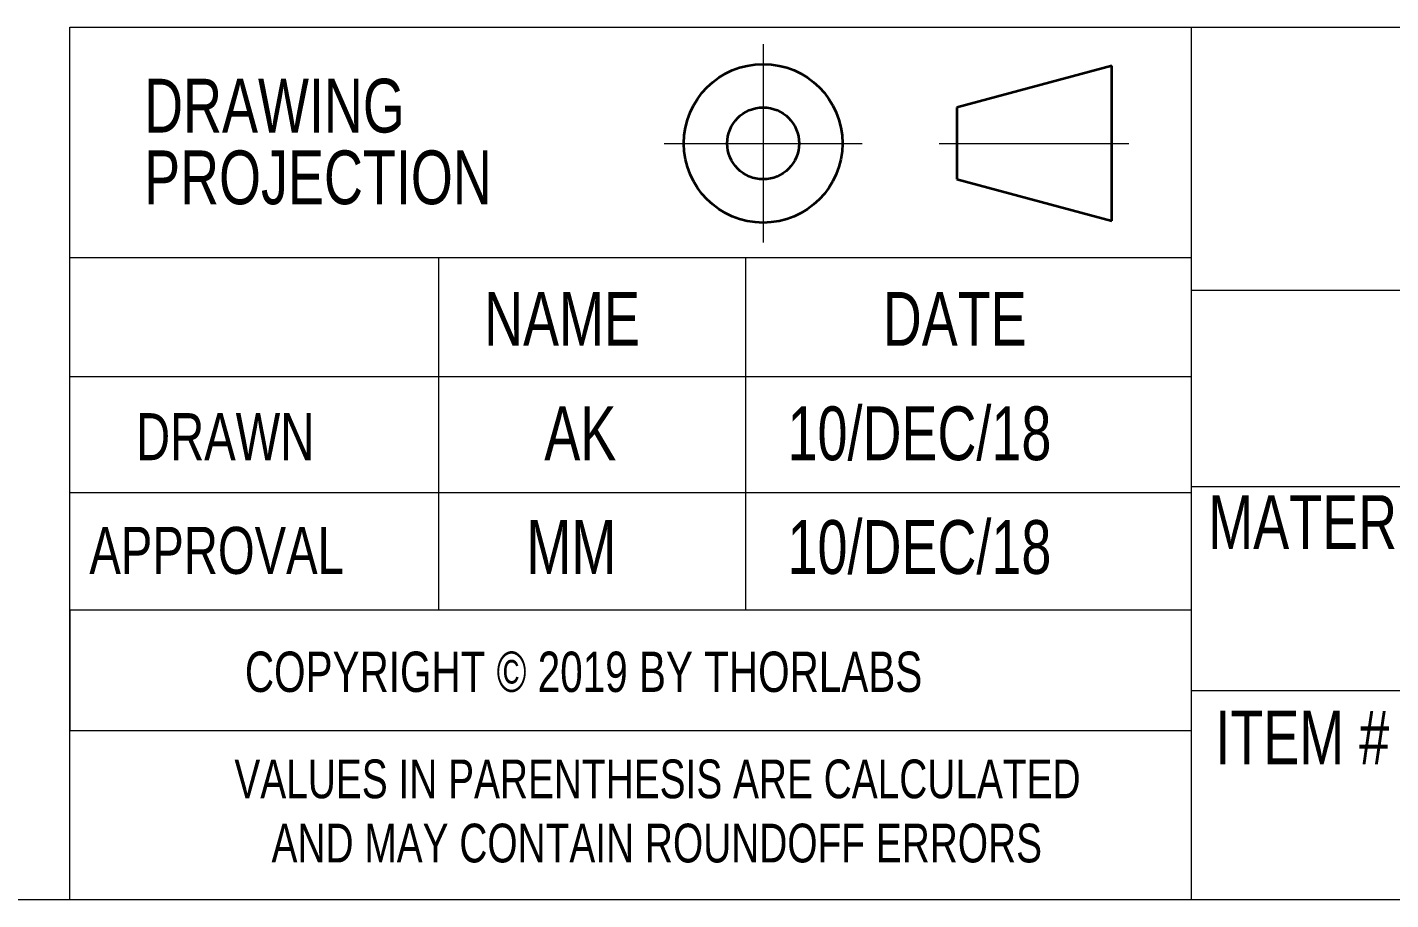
# Model space of a CAD drawing. Header units: inches. Extents: x 0.1 to 10.9, y 0 to 8.5.
# Drawn here: x 6.691 to 8.803, y 0.036 to 1.387 of the extents above; entities that cross this region are included whole.
import ezdxf

# ---------------------------------------------------------------- set-up
doc = ezdxf.new("R2010")
doc.units = ezdxf.units.IN
doc.header["$MEASUREMENT"] = 0
doc.header["$PDSIZE"] = -1
doc.linetypes.add('CENTERX2', pattern=[0.8, 0.5, -0.1, 0.1, -0.1])
doc.styles.add('SLDTEXTSTYLE0', font='TXT', dxfattribs={"width": 0.75})

# ---------------------------------------------------------------- blocks, each defined once
blk = doc.blocks.new('Third Angle Projection Block')
at = {"color": 7, "linetype": 'CENTERX2', "lineweight": 18}
for p, q in [((3.9951, 0.9376), (3.9951, 0.5538)), ((3.8033, 0.7457), (4.187, 0.7457)), ((4.3361, 0.7457), (4.7029, 0.7457))]:
    blk.add_line(p, q, dxfattribs=at)
at = {"color": 7, "linetype": 'Continuous', "lineweight": 35}
for p, q in [((4.6701, 0.8957), (4.3701, 0.8153)), ((4.6701, 0.5957), (4.6701, 0.8957)), ((4.3701, 0.8153), (4.3701, 0.6761)), ((4.3701, 0.6761), (4.6701, 0.5957))]:
    blk.add_line(p, q, dxfattribs=at)
for radius in [0.1536, 0.0696]:
    blk.add_circle((3.9951, 0.7457), radius, dxfattribs=at)
at = {"color": 7, "linetype": 'Continuous', "lineweight": 0}
blk.add_point((3.9951, 0.7457), dxfattribs=at)

msp = doc.modelspace()

# ---------------------------------------------------------------- linework, layer by layer
at = {"color": 7, "linetype": 'Continuous', "lineweight": 18}
for p, q in [((6.7572, 0.2977), (6.7572, 1.3874)), ((6.7572, 1.3874), (8.4938, 1.3874)), ((8.4938, 1.3874), (8.4938, 0.0356)), ((8.4938, 1.3874), (10.9445, 1.3874)), ((6.7572, 0.4841), (6.7572, 1.0302)), ((6.7572, 0.0356), (6.7572, 1.0302)), ((8.4938, 1.0302), (6.7572, 1.0302)), ((7.3281, 1.0302), (7.3281, 0.4841)), ((7.8037, 1.0302), (7.8037, 0.4841)), ((8.4938, 0.98), (10.9445, 0.98)), ((8.4938, 0.846), (6.7572, 0.846)), ((8.4938, 0.6662), (6.7572, 0.6662)), ((8.4938, 0.6756), (10.9445, 0.6756)), ((8.4938, 0.4841), (6.7572, 0.4841)), ((6.7572, 0.4841), (6.7572, 0.2977)), ((8.4938, 0.3599), (10.9445, 0.3599)), ((6.7572, 0.2977), (8.4938, 0.2977)), ((10.9445, 0.0356), (0.0622, 0.0356))]:
    msp.add_line(p, q, dxfattribs=at)

# ---------------------------------------------------------------- block references
at = {"color": 7, "linetype": 'Continuous', "xscale": 0.8, "yscale": 0.8, "zscale": 0.8}
msp.add_blockref('Third Angle Projection Block', (4.6349, 0.6109), dxfattribs=at)

# ---------------------------------------------------------------- texts
at = {"color": 7, "linetype": 'Continuous', "lineweight": 0, "style": 'SLDTEXTSTYLE0'}
for s, insert, char_height, attachment_point in [('DRAWING', (6.872, 1.3076), 0.08333, 1), ('PROJECTION', (6.872, 1.1965), 0.08333, 1), ('NAME', (7.3987, 0.9772), 0.08333, 1), ('DATE', (8.0163, 0.9772), 0.08333, 1), ('10/DEC/18', (7.8687, 0.7999), 0.08333, 1), ('DRAWN', (6.8595, 0.7895), 0.07292, 1), ('AK', (7.492, 0.7999), 0.08333, 1), ('MATERIAL', (8.5205, 0.6624), 0.08333, 1), ('APPROVAL', (6.7872, 0.6133), 0.07292, 1), ('MM', (7.4642, 0.6237), 0.08333, 1), ('10/DEC/18', (7.8687, 0.6237), 0.08333, 1), ('COPYRIGHT © 2019 BY THORLABS', (7.0281, 0.42), 0.0625, 1), ('ITEM #', (8.5315, 0.3287), 0.08333, 1), ('VALUES IN PARENTHESIS ARE CALCULATED', (7.6673, 0.2528), 0.06, 2), ('AND MAY CONTAIN ROUNDOFF ERRORS', (7.6662, 0.1534), 0.06, 2)]:
    msp.add_mtext(s, dxfattribs=dict(at, insert=insert, char_height=char_height, attachment_point=attachment_point))

doc.saveas('drawing.dxf')
